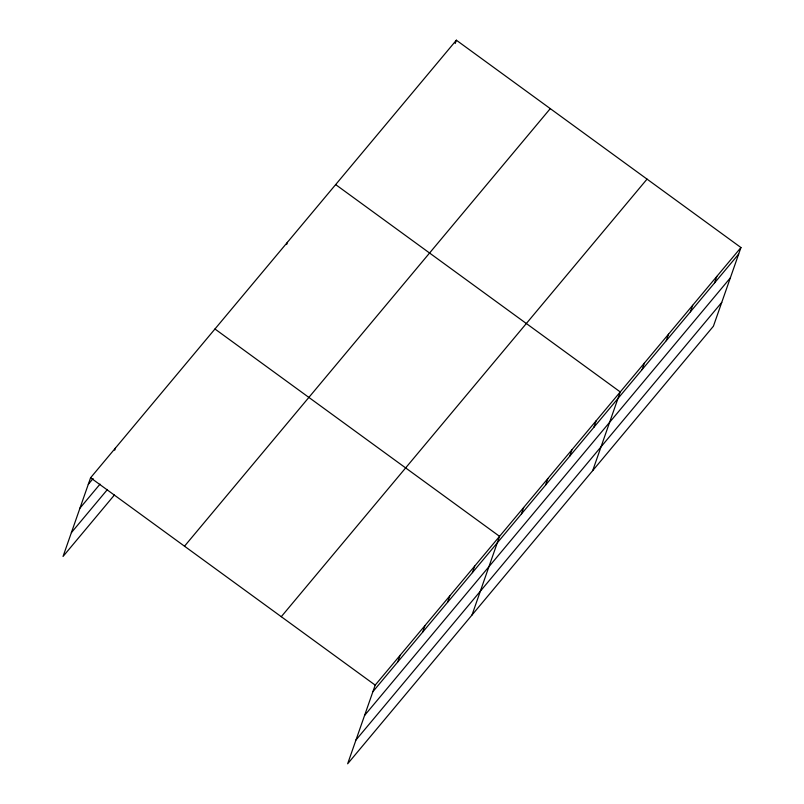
<?xml version="1.0" encoding="UTF-8"?>
<svg xmlns="http://www.w3.org/2000/svg" width="804" height="804" viewBox="0 0 804 804"><rect width="100%" height="100%" fill="white"/><g stroke="black" fill="none" stroke-linecap="round" stroke-linejoin="round"><path stroke-width="1.21" d="M740.956 247.542L375.197 685.119L347.64 763.8L713.409 326.223L740.956 247.542L456.36 40.2L90.591 477.777L63.044 556.458L114.389 495.033M114.701 450.2L115.464 448.019M286.616 244.537L287.38 242.356M455.215 43.476L456.36 40.2M397.769 661.903L400.07 655.361M422.643 632.155L424.934 625.602M447.516 602.397L449.808 595.854M472.39 572.639L474.682 566.096M471.998 615.03L499.555 536.338L214.959 328.997M521.404 514.007L523.695 507.465M545.544 485.124L547.836 478.581M569.684 456.25L571.976 449.697M593.824 427.366L596.116 420.824M592.699 470.621L620.256 391.94L335.66 184.598M642.105 369.609L644.396 363.066M666.245 340.725L668.536 334.183M690.385 311.851L692.676 305.299M714.525 282.968L716.816 276.425M88.299 484.32L93.113 478.561M79.968 508.128L100.028 484.129M71.375 532.65L107.485 489.455M184.508 546.197L550.278 108.62M281.279 616.688L647.039 179.121M372.905 691.661L738.665 254.084M364.564 715.47L730.333 277.893M355.971 739.992L721.741 302.425M90.591 477.777L375.197 685.119"/></g></svg>
